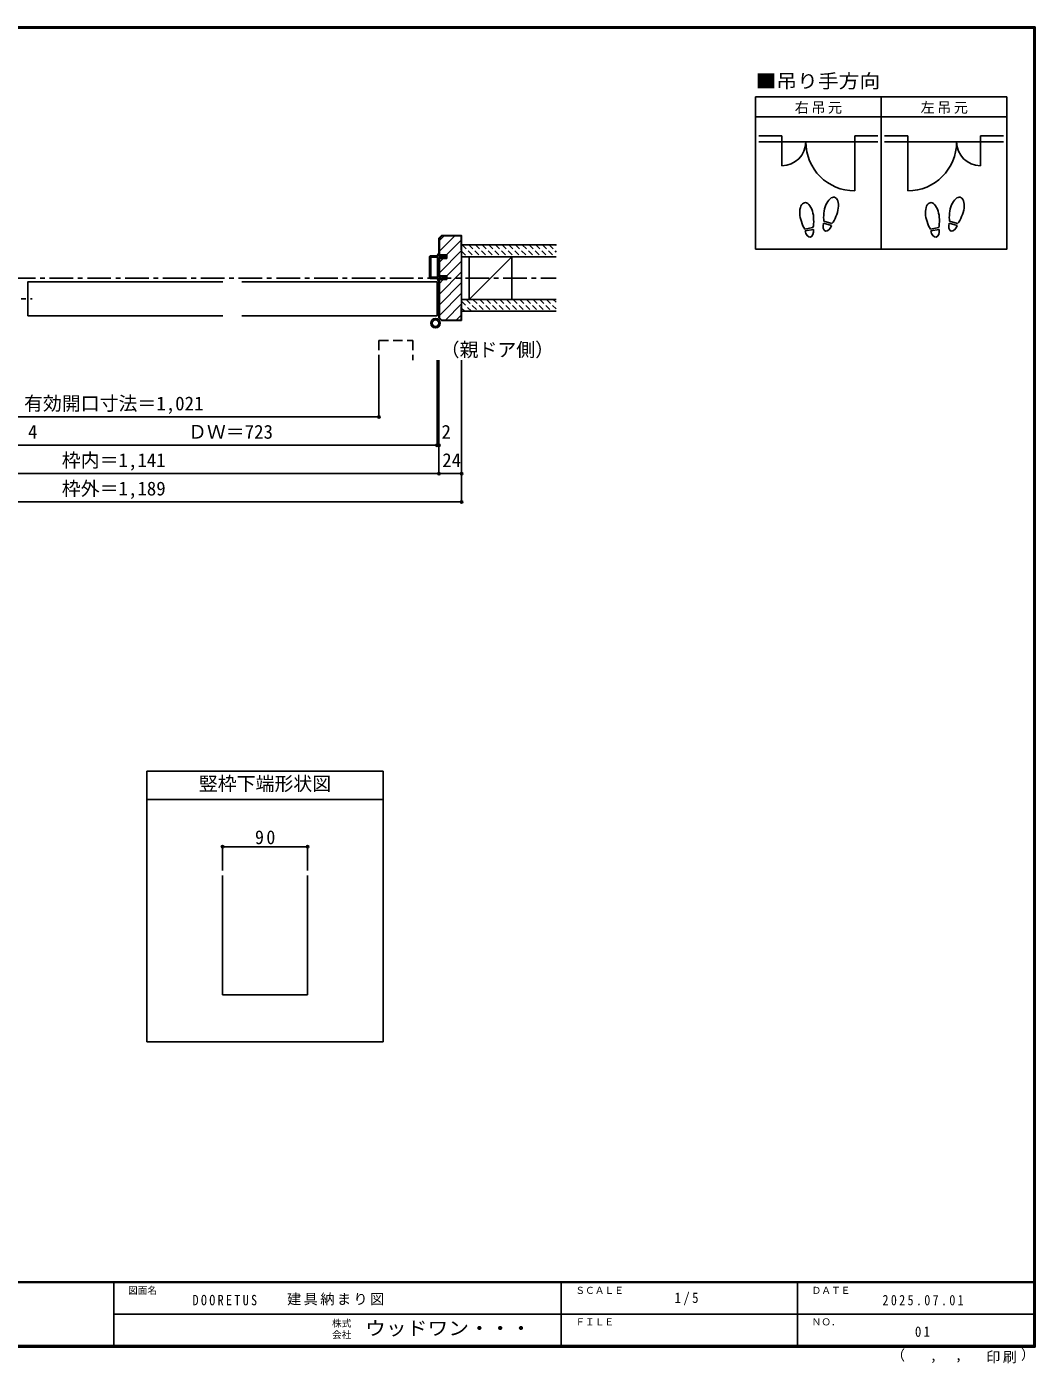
# Model space of a CAD drawing. Units: millimetres at full size, sheet at 1:5; details may follow other scales. Extents: x -973 to 977, y -718 to 696.
# Drawn here: x -91 to 977, y -718 to 696 of the extents above; entities that cross this region are included whole.
import ezdxf
from ezdxf.enums import TextEntityAlignment as Align

# ---------------------------------------------------------------- set-up
doc = ezdxf.new("R2010")
doc.units = ezdxf.units.MM
doc.header["$LTSCALE"] = 5
doc.header["$PDMODE"] = 32
doc.header["$PDSIZE"] = 2.5
for name, pattern in [('CHAIN1', [8, 5, -1, 1, -1]), ('DASHED1', [1.8, 1.2, -0.6]), ('DASHED2', [3, 2, -1])]:
    doc.linetypes.add(name, pattern=pattern)
for name, color, linetype in [('0-0_補助線', 7, 'Continuous'), ('0-1_通り芯', 4, 'CHAIN1'), ('0-2_柱', 3, 'Continuous'), ('0-3_仕上げ', 2, 'Continuous'), ('0-4_枠', 3, 'Continuous'), ('0-6_扉', 6, 'Continuous'), ('0-7_金物', 7, 'Continuous'), ('0-8_戸当り', 3, 'Continuous'), ('0-A_文字', 3, 'Continuous'), ('0-B_寸法', 4, 'Continuous'), ('0-C_ハッチ', 4, 'DASHED1'), ('F-0_補助線', 7, 'Continuous'), ('F-1_枠', 6, 'Continuous'), ('F-A_文字', 7, 'Continuous')]:
    doc.layers.add(name, color=color, linetype=linetype)
doc.styles.add('ＭＳ ゴシック', font='')
doc.styles.get('ＭＳ ゴシック').set_extended_font_data('MS Gothic')

# ---------------------------------------------------------------- blocks, each defined once
blk = doc.blocks.new('01')
at = {"layer": '0-0_補助線'}
for p, q in [((-14.5, 0.346), (-14.5, -0.449)), ((-14.3, 0.346), (-14.3, -0.449)), ((-12.045, -0.049), (-14.178, 0.444)), ((-12, 0.146), (-14.133, 0.639)), ((-11.475, 5.146), (-12.298, 4.504)), ((-12.175, 4.146), (-11.475, 4.146)), ((-12.045, -0.049), (-11.993, 0.145)), ((-11.475, 0.146), (-12, 0.146)), ((-11.475, 7.146), (-11.475, 5.146)), ((-11.475, 4.146), (-11.475, 0.146)), ((-10.68, 7.55), (-9.257, 6.508)), ((-9.375, 6.146), (-10.075, 6.146)), ((-10.075, 3.146), (-10.075, 6.146)), ((-10.075, 3.146), (-9.252, 2.504)), ((-9.375, 2.146), (-10.075, 2.146)), ((-10.075, 0.146), (-10.075, 2.146)), ((-10.075, 0.146), (10.075, 0.146)), ((10.075, 3.146), (9.252, 2.504)), ((10.68, 7.55), (9.257, 6.508)), ((9.375, 6.146), (10.075, 6.146)), ((9.375, 2.146), (10.075, 2.146)), ((10.075, 3.146), (10.075, 6.146)), ((10.075, 0.146), (10.075, 2.146)), ((11.475, 7.146), (11.475, 5.146)), ((11.475, 5.146), (12.298, 4.504)), ((12.175, 4.146), (11.475, 4.146)), ((11.475, 4.146), (11.475, 0.146)), ((11.475, 0.146), (12, 0.146)), ((12.045, -0.049), (11.993, 0.145)), ((12, 0.146), (14.133, 0.639)), ((12.045, -0.049), (14.178, 0.444)), ((14.3, 0.346), (14.3, -0.449)), ((14.5, 0.346), (14.5, -0.449)), ((-14.265, -0.741), (-12.235, -1.196)), ((-14.222, -0.546), (-12.191, -1.001)), ((-12, -1.488), (-12, -8.854)), ((-11.8, -1.488), (-11.8, -8.854)), ((-11, -9.654), (11, -9.654)), ((11, -9.854), (-11, -9.854)), ((-10.6, -1.554), (-10.6, -8.154)), ((-10.3, -1.254), (10.3, -1.254)), ((-10.3, -8.454), (10.3, -8.454)), ((10.6, -1.554), (10.6, -8.154)), ((11.8, -1.488), (11.8, -8.854)), ((12, -1.488), (12, -8.854)), ((14.222, -0.546), (12.191, -1.001)), ((14.265, -0.741), (12.235, -1.196))]:
    blk.add_line(p, q, dxfattribs=at)
for centre, radius, start, end in [((-14.2, 0.346), 0.3, 77.00048, 180), ((-14.2, 0.346), 0.1, 77.00048, 180), ((-12.175, 4.346), 0.2, 127.96957, 270), ((-10.975, 7.146), 0.5, 53.78053, 180), ((-9.375, 6.346), 0.2, 270, 53.78053), ((-9.375, 2.346), 0.2, 270, 52.03043), ((9.375, 6.346), 0.2, 126.21947, 270), ((9.375, 2.346), 0.2, 127.96957, 270), ((10.975, 7.146), 0.5, 0, 126.21947), ((12.175, 4.346), 0.2, 270, 52.03043), ((14.2, 0.346), 0.3, 0, 102.99952), ((14.2, 0.346), 0.1, 0, 102.99952), ((-14.2, -0.449), 0.3, 180, 257.3929), ((-14.2, -0.449), 0.1, 180, 257.3929), ((-12.3, -1.488), 0.3, 0, 76.0718), ((-12.3, -1.488), 0.5, 0, 76.0718), ((-11, -8.854), 1, 180, 270), ((-11, -8.854), 0.8, 180, 270), ((-10.3, -1.554), 0.3, 90, 180), ((-10.3, -8.154), 0.3, 180, 270), ((10.3, -1.554), 0.3, 0, 90), ((10.3, -8.154), 0.3, 270, 0), ((11, -8.854), 1, 270, 0), ((11, -8.854), 0.8, 270, 0), ((12.3, -1.488), 0.5, 103.9282, 180), ((12.3, -1.488), 0.3, 103.9282, 180), ((14.2, -0.449), 0.1, 282.6071, 0), ((14.2, -0.449), 0.3, 282.6071, 0)]:
    blk.add_arc(centre, radius, start, end, dxfattribs=at)

msp = doc.modelspace()

# ---------------------------------------------------------------- linework, layer by layer
at = {"layer": '0-1_通り芯'}
msp.add_line((-466.347, 430), (469.653, 430), dxfattribs=at)
at = {"layer": '0-1_通り芯', "color": 7}
msp.add_line((-126.419, 408), (-84.633, 408), dxfattribs=at)
at = {"layer": '0-2_柱'}
for p, q in [((377.653, 452.5), (377.653, 407.5)), ((422.653, 452.5), (422.653, 407.5))]:
    msp.add_line(p, q, dxfattribs=at)
at = {"layer": '0-2_柱', "color": 7}
msp.add_line((422.653, 452.5), (377.653, 407.5), dxfattribs=at)
at = {"layer": '0-3_仕上げ'}
for p, q in [((469.653, 465), (369.653, 465)), ((469.653, 452.5), (369.653, 452.5)), ((469.653, 407.5), (369.653, 407.5)), ((469.653, 395), (369.653, 395))]:
    msp.add_line(p, q, dxfattribs=at)
at = {"layer": '0-4_枠'}
for p, q in [((348.481, 475), (345.653, 472.172)), ((345.653, 472.172), (345.653, 454.5)), ((348.689, 474.5), (346.153, 471.964)), ((346.153, 471.964), (346.153, 454.5)), ((348.689, 474.5), (369.153, 474.5)), ((369.153, 460), (369.153, 474.5)), ((354.153, 454.5), (345.653, 454.5)), ((354.153, 450.8), (354.153, 454.5)), ((369.153, 460), (369.653, 460)), ((345.653, 432.2), (345.653, 450.8)), ((345.653, 450.8), (354.153, 450.8)), ((346.153, 432.2), (346.153, 450.8)), ((345.653, 432.2), (354.153, 432.2)), ((345.653, 387.828), (345.653, 428.5)), ((345.653, 428.5), (354.153, 428.5)), ((346.153, 388.036), (346.153, 428.5)), ((354.153, 428.5), (354.153, 432.2)), ((369.153, 400), (369.153, 385.5)), ((369.153, 400), (369.653, 400)), ((346.153, 388.036), (348.689, 385.5)), ((348.689, 385.5), (369.153, 385.5)), ((116.653, -201.927), (116.653, -328.007)), ((206.653, -201.927), (206.653, -328.007)), ((206.653, -328.007), (116.653, -328.007))]:
    msp.add_line(p, q, dxfattribs=at)
for points in [[(348.481, 475), (369.653, 475), (369.653, 385)], [(345.653, 387.828), (348.481, 385), (369.653, 385)]]:
    msp.add_lwpolyline(points, dxfattribs=at)
at = {"layer": '0-6_扉'}
for p, q in [((137.135, 426), (343.653, 426)), ((343.653, 426), (343.653, 390)), ((-89.384, 390), (117.135, 390)), ((137.135, 390), (343.653, 390))]:
    msp.add_line(p, q, dxfattribs=at)
at = {"layer": '0-6_扉', "linetype": 'DASHED2'}
msp.add_line((282.158, 363.881), (282.158, 343.157), dxfattribs=at)
at = {"layer": '0-6_扉'}
msp.add_lwpolyline([(-89.384, 390), (-89.384, 426), (117.135, 426)], dxfattribs=at)
at = {"layer": '0-6_扉', "linetype": 'DASHED2'}
msp.add_lwpolyline([(282.158, 363.881), (318.158, 363.881), (318.158, 343.157)], dxfattribs=at)
at = {"layer": '0-7_金物'}
for radius in [5, 3.5]:
    msp.add_circle((342.025, 382.283), radius, dxfattribs=at)
at = {"layer": '0-8_戸当り', "color": 2}
for p, q in [((708.639, 580.308), (684.139, 580.308)), ((708.639, 580.308), (708.639, 548.808)), ((785.639, 580.308), (810.139, 580.308)), ((785.639, 580.308), (785.639, 522.208)), ((841.639, 580.308), (817.139, 580.308)), ((841.639, 580.308), (841.639, 522.208)), ((918.639, 580.308), (943.139, 580.308)), ((918.639, 580.308), (918.639, 548.808)), ((684.139, 574.008), (810.139, 574.008)), ((943.139, 574.008), (817.139, 574.008))]:
    msp.add_line(p, q, dxfattribs=at)
at = {"layer": '0-8_戸当り'}
for p, q in [((741.457, 483.378), (732.811, 481.853)), ((741.822, 481.31), (733.175, 479.785)), ((760.924, 485.706), (752.444, 487.978)), ((761.468, 487.735), (752.987, 490.007)), ((874.457, 483.378), (865.811, 481.853)), ((874.822, 481.31), (866.175, 479.785)), ((893.924, 485.706), (885.444, 487.978)), ((894.468, 487.735), (885.987, 490.007))]:
    msp.add_line(p, q, dxfattribs=at)
at = {"layer": '0-8_戸当り', "color": 2}
for centre, radius, start, end in [((708.639, 574.008), 25.2, 270, 0), ((785.639, 574.008), 51.8, 180, 270), ((841.639, 574.008), 51.8, 270, 0), ((918.639, 574.008), 25.2, 180, 270)]:
    msp.add_arc(centre, radius, start, end, dxfattribs=at)
at = {"layer": '0-8_戸当り'}
for centre, major_axis, ratio, start_param, end_param in [((734.795, 495.877), (-2.445, 13.867), 0.5, 4.34059143, 8.22577918), ((760.713, 501.878), (3.644, 13.601), 0.5, 4.34059143, 8.22577918), ((867.795, 495.877), (-2.445, 13.867), 0.5, 4.34059143, 8.22577918), ((893.713, 501.878), (3.644, 13.601), 0.5, 4.34059143, 8.22577918), ((760.609, 501.489), (4.416, 16.48), 0.4, 1.85063327, 2.44287679), ((760.609, 501.489), (4.416, 16.48), 0.4, 3.84030852, 4.43255203), ((893.609, 501.489), (4.416, 16.48), 0.4, 1.85063327, 2.44287679), ((893.609, 501.489), (4.416, 16.48), 0.4, 3.84030852, 4.43255203), ((734.865, 495.481), (-2.963, 16.802), 0.4, 1.85063327, 2.44287679), ((737.498, 480.548), (-1.27, 7.205), 0.6, 1.57079633, 4.71238898), ((734.865, 495.481), (-2.963, 16.802), 0.4, 3.84030852, 4.43255203), ((756.684, 486.842), (1.894, 7.067), 0.6, 1.57079633, 4.71238898), ((867.865, 495.481), (-2.963, 16.802), 0.4, 1.85063327, 2.44287679), ((870.498, 480.548), (-1.27, 7.205), 0.6, 1.57079633, 4.71238898), ((867.865, 495.481), (-2.963, 16.802), 0.4, 3.84030852, 4.43255203), ((889.684, 486.842), (1.894, 7.067), 0.6, 1.57079633, 4.71238898)]:
    msp.add_ellipse(centre, major_axis=major_axis, ratio=ratio, start_param=start_param, end_param=end_param, dxfattribs=at)
at = {"layer": '0-A_文字'}
for p, q in [((680.639, 621.667), (680.639, 460.667)), ((946.639, 621.667), (680.639, 621.667)), ((813.639, 621.667), (813.639, 460.667)), ((680.639, 600.667), (946.639, 600.667)), ((36.653, -91.5), (36.653, -378.007)), ((286.653, -91.5), (36.653, -91.5)), ((286.653, -91.5), (286.653, -378.007)), ((286.653, -121.5), (36.653, -121.5)), ((286.653, -378.007), (36.653, -378.007))]:
    msp.add_line(p, q, dxfattribs=at)
msp.add_lwpolyline([(946.639, 621.667), (946.639, 460.667), (680.639, 460.667)], dxfattribs=at)
at = {"layer": '0-B_寸法'}
for p, q in [((282.158, 283.157), (282.158, 343.157)), ((343.653, 253.157), (343.653, 343.157)), ((345.653, 223.157), (345.653, 343.157)), ((369.653, 193.157), (369.653, 343.157)), ((-284.852, 283.157), (282.158, 283.157)), ((345.653, 253.157), (-342.347, 253.157)), ((369.653, 223.157), (-366.347, 223.157)), ((369.653, 193.157), (-366.347, 193.157)), ((116.653, -171.5), (206.653, -171.5)), ((116.653, -171.5), (116.653, -196.76)), ((206.653, -171.5), (206.653, -196.76))]:
    msp.add_line(p, q, dxfattribs=at)
at = {"layer": '0-B_寸法', "color": 7}
for p in [(282.158, 283.157), (343.653, 253.157), (345.653, 253.157), (345.653, 223.157), (369.653, 223.157), (369.653, 193.157), (116.653, -171.5), (206.653, -171.5)]:
    msp.add_point(p, dxfattribs=at)
at = {"layer": '0-C_ハッチ', "linetype": 'Continuous'}
for p, q in [((351.055, 474.5), (346.153, 469.598)), ((362.369, 474.5), (346.153, 458.284)), ((369.153, 469.97), (353.682, 454.5)), ((369.653, 459.157), (346.153, 435.657)), ((349.982, 450.8), (346.153, 446.97)), ((369.653, 447.842), (354.01, 432.2)), ((369.653, 436.529), (346.153, 413.029)), ((350.31, 428.5), (346.153, 424.343)), ((369.653, 425.216), (346.153, 401.716)), ((369.653, 413.902), (346.153, 390.402)), ((369.653, 402.588), (352.565, 385.5)), ((369.153, 390.775), (363.878, 385.5))]:
    msp.add_line(p, q, dxfattribs=at)
at = {"layer": '0-C_ハッチ'}
for p, q in [((369.653, 458.536), (375.689, 452.5)), ((370.26, 465), (382.76, 452.5)), ((377.331, 465), (389.831, 452.5)), ((384.402, 465), (396.902, 452.5)), ((391.474, 465), (403.974, 452.5)), ((398.545, 465), (411.045, 452.5)), ((405.616, 465), (418.116, 452.5)), ((412.687, 465), (425.187, 452.5)), ((419.758, 465), (432.258, 452.5)), ((426.829, 465), (439.329, 452.5)), ((433.9, 465), (446.4, 452.5)), ((440.971, 465), (453.471, 452.5)), ((448.042, 465), (460.542, 452.5)), ((455.113, 465), (467.613, 452.5)), ((462.184, 465), (469.653, 457.531)), ((469.255, 465), (469.653, 464.602)), ((369.653, 405.399), (380.052, 395)), ((369.653, 398.328), (372.981, 395)), ((374.623, 407.5), (387.123, 395)), ((381.694, 407.5), (394.194, 395)), ((388.765, 407.5), (401.265, 395)), ((395.836, 407.5), (408.336, 395)), ((402.908, 407.5), (415.408, 395)), ((409.979, 407.5), (422.479, 395)), ((417.05, 407.5), (429.55, 395)), ((424.121, 407.5), (436.621, 395)), ((431.192, 407.5), (443.692, 395)), ((438.263, 407.5), (450.763, 395)), ((445.334, 407.5), (457.834, 395)), ((452.405, 407.5), (464.905, 395)), ((459.476, 407.5), (469.653, 397.323)), ((466.547, 407.5), (469.653, 404.394))]:
    msp.add_line(p, q, dxfattribs=at)
at = {"layer": 'F-1_枠'}
for p, q in [((-973.347, 695.833), (976.653, 695.833)), ((-973.347, 695), (976.653, 695)), ((-973.347, 694.167), (976.653, 694.167)), ((974.986, 695.833), (974.986, -700.833)), ((975.82, 695.833), (975.82, -700.833)), ((976.653, 695.833), (976.653, -700.833)), ((976.653, -631.667), (-973.347, -631.667)), ((976.653, -632.5), (-973.347, -632.5)), ((1.653, -632.5), (1.653, -699.167)), ((474.986, -632.5), (474.986, -699.167)), ((724.986, -632.5), (724.986, -699.167)), ((1.653, -665.833), (974.986, -665.834)), ((976.653, -699.167), (-973.347, -699.167)), ((976.653, -700), (-973.347, -700)), ((976.653, -700.833), (-973.347, -700.833))]:
    msp.add_line(p, q, dxfattribs=at)

# ---------------------------------------------------------------- block references
at = {"layer": '0-7_金物', "xscale": -1, "rotation": 270}
msp.add_blockref('01', (345.507, 441.5), dxfattribs=at)

# ---------------------------------------------------------------- texts
at = {"layer": '0-A_文字', "color": 7, "style": 'ＭＳ ゴシック', "width": 1.1}
msp.add_text('■吊り手方向', height=14.66, dxfattribs=at).set_placement((680.639, 626.667), align=Align.BOTTOM_LEFT)
at = {"layer": '0-A_文字', "color": 7, "style": 'ＭＳ ゴシック'}
for s, p in [('（親ドア側）', (347.5, 342.5)), ('竪枠下端形状図', (91.653, -116.5))]:
    msp.add_text(s, height=14.66, dxfattribs=at).set_placement(p, align=Align.BOTTOM_LEFT)
at = {"layer": '0-A_文字', "color": 7, "char_height": 11, "attachment_point": 7, "style": 'ＭＳ ゴシック'}
for s, insert in [('\\T1.17;右吊元', (722.139, 603.667)), ('\\T1.17;左吊元', (855.262, 603.667))]:
    msp.add_mtext(s, dxfattribs=dict(at, insert=insert))
at = {"layer": '0-B_寸法', "color": 7, "style": 'ＭＳ ゴシック'}
for s, p in [('有効開口寸法＝1,021', (-93.347, 285.657)), ('4', (-89.15, 255.657)), ('ＤＷ＝723', (80.135, 255.657)), ('2', (348.372, 255.657)), ('枠内＝1,141', (-53.347, 225.657)), ('24', (349.153, 225.657)), ('枠外＝1,189', (-53.347, 195.657))]:
    msp.add_text(s, height=14.66, dxfattribs=at).set_placement(p, align=Align.BOTTOM_LEFT)
at = {"layer": '0-B_寸法', "color": 7, "insert": (151.028, -169), "char_height": 14.66, "attachment_point": 7, "style": 'ＭＳ ゴシック'}
msp.add_mtext('\\T1.27;\\W0.95;90', dxfattribs=at)
at = {"layer": 'F-0_補助線', "char_height": 11, "attachment_point": 7, "style": 'ＭＳ ゴシック'}
for s, insert in [('\\T1.39;\\W0.85;DOORETUS', (84.986, -656.667)), ('\\T1.17;建具納まり図', (184.986, -656.667))]:
    msp.add_mtext(s, dxfattribs=dict(at, insert=insert))
at = {"layer": 'F-A_文字', "style": 'ＭＳ ゴシック'}
for s, height, p in [('図面名', 7.331, (16.653, -646.667)), ('ＳＣＡＬＥ', 7.331, (489.986, -646.667)), ('ＤＡＴＥ', 7.331, (739.986, -646.667)), ('株式', 7.331, (232.486, -681.5)), ('ＦＩＬＥ', 7.331, (489.986, -680)), ('ＮＯ．', 7.331, (739.986, -680.001)), ('会社', 7.331, (232.486, -693.5)), ('（', 11, (823.992, -718.052)), ('）', 11, (961.387, -717.355)), (',', 11, (865.199, -718.052)), (',', 11, (891.686, -717.588))]:
    msp.add_text(s, height=height, dxfattribs=at).set_placement(p, align=Align.BOTTOM_LEFT)
at = {"layer": 'F-A_文字', "style": 'ＭＳ ゴシック', "width": 1.1}
msp.add_text('ウッドワン・・・', height=14.66, dxfattribs=at).set_placement((267.486, -692.5), align=Align.BOTTOM_LEFT)
at = {"layer": 'F-A_文字', "char_height": 11, "attachment_point": 7, "style": 'ＭＳ ゴシック'}
for s, insert in [('\\T1.38;\\W0.9;1/5', (594.986, -656.667)), ('\\T1.39;\\W0.85;2025.07.01', (814.986, -656.667)), ('\\T1.36;\\W0.9;01', (849.361, -690.001)), ('\\T1.17;印刷', (924.678, -717.82))]:
    msp.add_mtext(s, dxfattribs=dict(at, insert=insert))

doc.saveas('drawing.dxf')
